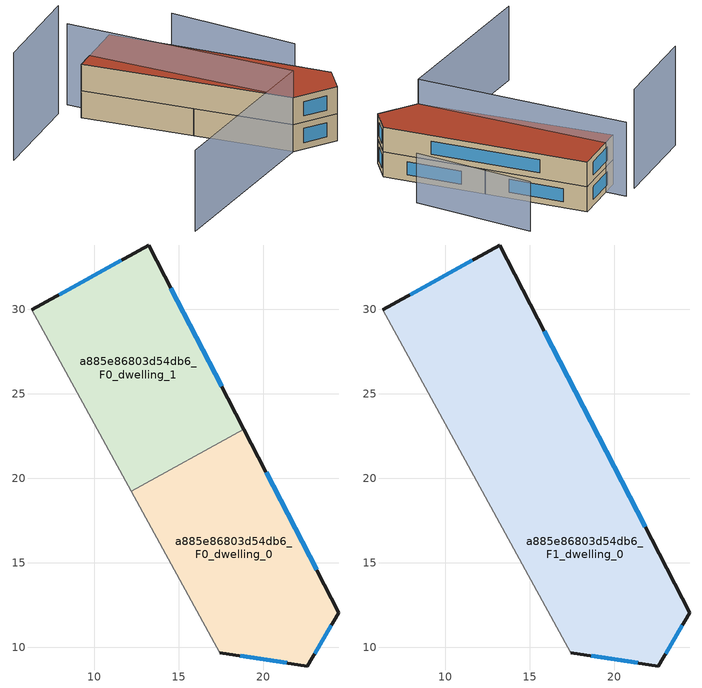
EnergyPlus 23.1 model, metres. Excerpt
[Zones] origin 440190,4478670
a885e86803d54db6_F0_dwelling_0
 floor ground (EU_floor_Construction): 18.86,22.9 24.47,12.04 22.6,8.9 17.43,9.69 12.19,19.24 z0
 wall outside (EU_wall_Construction): 17.43,9.69 22.6,8.9 24.47,12.04 18.86,22.9 z0:3
 wall adiabatic (EU_wall_Construction): 12.19,19.24 17.43,9.69 z0:3
 wall to a885e86803d54db6_F0_dwelling_1 (EU_wall_Construction): 18.86,22.9 12.19,19.24 z0:3
 window (EU_Window_Construction): 23.16,14.58 20.17,20.35 / 23.04,9.64 24.03,11.31 / 18.64,9.5 21.39,9.09 z0.7:2.3
a885e86803d54db6_F0_dwelling_1
 floor ground (EU_floor_Construction): 13.22,33.81 18.86,22.9 12.19,19.24 6.31,29.98 z0
 wall outside (EU_wall_Construction): 18.86,22.9 13.22,33.81 6.31,29.98 z0:3
 wall adiabatic (EU_wall_Construction): 6.31,29.98 12.19,19.24 z0:3
 window (EU_Window_Construction): 11.6,32.91 7.93,30.88 / 17.54,25.45 14.54,31.25 z0.7:2.3
a885e86803d54db6_F1_dwelling_0
 floor to a885e86803d54db6_F0_dwelling_0 (EU_floor_Construction): 18.86,22.9 24.47,12.04 22.6,8.9 17.43,9.69 12.19,19.24 z3
 floor to a885e86803d54db6_F0_dwelling_1 (EU_floor_Construction): 13.22,33.81 18.86,22.9 12.19,19.24 6.31,29.98 z3
 wall outside (EU_wall_Construction): 17.43,9.69 22.6,8.9 24.47,12.04 13.22,33.81 6.31,29.98 z3:6
 wall adiabatic (EU_wall_Construction): 6.31,29.98 17.43,9.69 z3:6
 window (EU_Window_Construction): 11.6,32.91 7.93,30.88 / 21.84,17.14 15.86,28.71 / 23.04,9.64 24.03,11.31 / 18.64,9.5 21.39,9.09 z3.7:5.3
 roof outside (EU_roof_Construction): 22.6,8.9 24.47,12.04 13.22,33.81 6.31,29.98 17.43,9.69 z6
shading: 26.2,19.85 21.45,33.74 z0:6; 5.21,32.3 -5.72,26.35 z0:12; 7.31,33.45 17.43,9.69 / 17.43,9.69 -2.91,1.03 z0:9
[Building]
EU S2 Campaign: North Axis=0; Terrain=City; Solar Distribution=FullExterior
[Site:Location]
Madrid: Latitude=40.5; Longitude=-3.5; Time Zone=1; Elevation=609
[SizingPeriod:WeatherFileDays]
AnnualSizingPeriod: Begin Month=1; Begin Day of Month=1; End Month=12; End Day of Month=31; Day of Week for Start Day=Monday; Use Weather File Daylight Saving Period=No; Use Weather File Rain and Snow Indicators=No
[MATERIAL]
EU_InternalMass_Material: Roughness=MediumRough; Thickness=0.1; Conductivity=1; Density=1800; Specific Heat=900; Thermal Absorptance=0.9; Solar Absorptance=0.7; Visible Absorptance=0.7
[MATERIAL:NOMASS] Roughness=MediumRough; Thermal Absorptance=0.9; Solar Absorptance=0.7; Visible Absorptance=0.7
Name | Thermal Resistance
EU_wall_NoMass | 0.419739
EU_roof_NoMass | 0.352165
EU_floor_NoMass | 0.608284
[WINDOWMATERIAL:SIMPLEGLAZINGSYSTEM]
EU_Window_SimpleGlazing: UFactor=4.8352; Solar Heat Gain Coefficient=0.85; Visible Transmittance=0.85
[CONSTRUCTION]
EU_wall_Construction: EU_wall_NoMass
EU_roof_Construction: EU_roof_NoMass
EU_floor_Construction: EU_floor_NoMass
EU_Window_Construction: EU_Window_SimpleGlazing
EU_InternalMass_Construction: EU_InternalMass_Material
[ZONE] Type=1; Multiplier=1; Ceiling Height=autocalculate; Floor Area=autocalculate; Part of Total Floor Area=Yes
Name | Volume
a885e86803d54db6_F0_dwelling_0 | 285.286
a885e86803d54db6_F1_dwelling_0 | 570.542
a885e86803d54db6_F0_dwelling_1 | 285.271
[INTERNALMASS] Construction=EU_InternalMass_Construction
Name | Zone or ZoneList | Surface Area
a885e86803d54db6_F0_dwelling_0_EU_InternalMass | a885e86803d54db6_F0_dwelling_0 | 95.0953
a885e86803d54db6_F0_dwelling_1_EU_InternalMass | a885e86803d54db6_F0_dwelling_1 | 95.0906
a885e86803d54db6_F1_dwelling_0_EU_InternalMass | a885e86803d54db6_F1_dwelling_0 | 190.183
[OTHEREQUIPMENT] Fuel Type=Electricity; Design Level Calculation Method=Watts/Area; Power per Zone Floor Area=1; Fraction Latent=0; Fraction Radiant=0; Fraction Lost=0; Carbon Dioxide Generation Rate=0; EndUse Subcategory=EU_Step8_InternalGains
Name | Zone or ZoneList or Space or SpaceList | Schedule
EU_Step8_InternalGain_a885e86803d54db6_F0_dwelling_0_f000 | a885e86803d54db6_F0_dwelling_0 | EU_Step8_GainSchedule_a885e86803d54db6_F0_dwelling_0_f000
EU_Step8_InternalGain_a885e86803d54db6_F0_dwelling_1_f000 | a885e86803d54db6_F0_dwelling_1 | EU_Step8_GainSchedule_a885e86803d54db6_F0_dwelling_1_f000
EU_Step8_InternalGain_a885e86803d54db6_F1_dwelling_0_f000 | a885e86803d54db6_F1_dwelling_0 | EU_Step8_GainSchedule_a885e86803d54db6_F1_dwelling_0_f000
[ZONEVENTILATION:DESIGNFLOWRATE] Schedule=EU_AlwaysOn; Design Flow Rate Calculation Method=AirChanges/Hour; Air Changes per Hour=0.703302; Ventilation Type=Natural; Fan Pressure Rise=0; Fan Total Efficiency=1; Constant Term Coefficient=1; Temperature Term Coefficient=0; Velocity Term Coefficient=0; Velocity Squared Term Coefficient=0; Minimum Indoor Temperature=-100; Maximum Indoor Temperature=100; Delta Temperature=-100; Minimum Outdoor Temperature=-100; Maximum Outdoor Temperature=100; Maximum Wind Speed=40
Name | Zone or ZoneList or Space or SpaceList
EU_ConstantAir_a885e86803d54db6_F0_dwelling_0 | a885e86803d54db6_F0_dwelling_0
EU_ConstantAir_a885e86803d54db6_F0_dwelling_1 | a885e86803d54db6_F0_dwelling_1
EU_ConstantAir_a885e86803d54db6_F1_dwelling_0 | a885e86803d54db6_F1_dwelling_0
[HVACTEMPLATE:THERMOSTAT] Constant Heating Setpoint=20; Constant Cooling Setpoint=50
EU_HeatOnly_a885e86803d54db6_F0_dwelling_0; EU_HeatOnly_a885e86803d54db6_F0_dwelling_1; EU_HeatOnly_a885e86803d54db6_F1_dwelling_0
[HVACTEMPLATE:ZONE:IDEALLOADSAIRSYSTEM] System Availability Schedule=EU_AlwaysOn; Maximum Heating Supply Air Temperature=50; Minimum Cooling Supply Air Temperature=13; Maximum Heating Supply Air Humidity Ratio=0.0156; Minimum Cooling Supply Air Humidity Ratio=0.0077; Heating Limit=NoLimit; Cooling Limit=NoLimit; Heating Availability Schedule=EU_AlwaysOn; Cooling Availability Schedule=EU_CoolingOff; Dehumidification Control Type=ConstantSensibleHeatRatio; Cooling Sensible Heat Ratio=0.7; Dehumidification Setpoint=60; Humidification Control Type=None; Humidification Setpoint=30; Outdoor Air Method=None; Outdoor Air Flow Rate per Person=0.00944; Outdoor Air Flow Rate per Zone Floor Area=0; Outdoor Air Flow Rate per Zone=0; Demand Controlled Ventilation Type=None; Outdoor Air Economizer Type=NoEconomizer; Heat Recovery Type=None; Sensible Heat Recovery Effectiveness=0.7; Latent Heat Recovery Effectiveness=0.65
Name | Template Thermostat
a885e86803d54db6_F0_dwelling_0 | EU_HeatOnly_a885e86803d54db6_F0_dwelling_0
a885e86803d54db6_F0_dwelling_1 | EU_HeatOnly_a885e86803d54db6_F0_dwelling_1
a885e86803d54db6_F1_dwelling_0 | EU_HeatOnly_a885e86803d54db6_F1_dwelling_0
[SIZING:ZONE] Zone Cooling Design Supply Air Temperature Input Method=SupplyAirTemperature; Zone Cooling Design Supply Air Temperature=13; Zone Heating Design Supply Air Temperature Input Method=SupplyAirTemperature; Zone Heating Design Supply Air Temperature=50; Zone Cooling Design Supply Air Humidity Ratio=0.008; Zone Heating Design Supply Air Humidity Ratio=0.008; Cooling Design Air Flow Method=DesignDay; Cooling Design Air Flow Rate=0; Cooling Minimum Air Flow per Zone Floor Area=0.000762; Cooling Minimum Air Flow=0; Cooling Minimum Air Flow Fraction=0.2; Heating Design Air Flow Method=DesignDay; Heating Design Air Flow Rate=0; Heating Maximum Air Flow per Zone Floor Area=0.002032; Heating Maximum Air Flow=0.141576; Heating Maximum Air Flow Fraction=0.3; Account for Dedicated Outdoor Air System=No; Dedicated Outdoor Air System Control Strategy=NeutralSupplyAir; Dedicated Outdoor Air Low Setpoint Temperature for Design=autosize; Dedicated Outdoor Air High Setpoint Temperature for Design=autosize; Zone Load Sizing Method=Sensible Load Only No Latent Load; Zone Latent Cooling Design Supply Air Humidity Ratio Input Method=HumidityRatioDifference; Zone Cooling Design Supply Air Humidity Ratio Difference=0.005; Zone Latent Heating Design Supply Air Humidity Ratio Input Method=HumidityRatioDifference; Zone Humidification Design Supply Air Humidity Ratio Difference=0.005
a885e86803d54db6_F0_dwelling_0; a885e86803d54db6_F0_dwelling_1; a885e86803d54db6_F1_dwelling_0
[SCHEDULE:CONSTANT]
Name | Hourly Value
EU_AlwaysOn | 1
EU_CoolingOff | 0
[SCHEDULE:FILE] Column Number=1; Rows to Skip at Top=0; Number of Hours of Data=8760; Column Separator=Comma; Interpolate to Timestep=No; Minutes per Item=60; Adjust Schedule for Daylight Savings=Yes
Name | File
EU_Step8_GainSchedule_a885e86803d54db6_F0_dwelling_0_f000 | ../../schedules/a885e86803d54db6/a885e86803d54db6_F0_dwelling_0_f000_gain.csv
EU_Step8_GainSchedule_a885e86803d54db6_F0_dwelling_1_f000 | ../../schedules/a885e86803d54db6/a885e86803d54db6_F0_dwelling_1_f000_gain.csv
EU_Step8_GainSchedule_a885e86803d54db6_F1_dwelling_0_f000 | ../../schedules/a885e86803d54db6/a885e86803d54db6_F1_dwelling_0_f000_gain.csv
